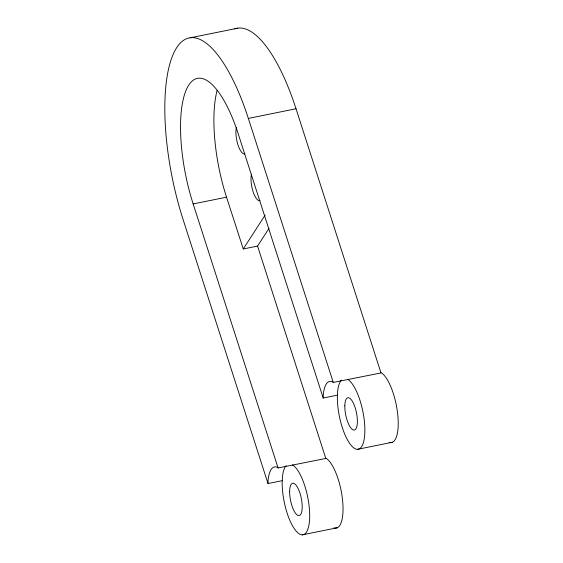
<?xml version="1.0" encoding="UTF-8"?>
<svg xmlns="http://www.w3.org/2000/svg" width="563" height="563" viewBox="0 0 563 563"><rect width="100%" height="100%" fill="white"/><g stroke="black" fill="none" stroke-linecap="round" stroke-linejoin="round"><path stroke-width="0.84" d="M286.166 465.608A36.095 11.985 78.6 0 0 282.373 477.881L282.323 480.654L268.016 483.547L268.072 480.781A36.095 11.985 78.6 0 1 276.883 467.128L278.087 467.944L326.28 458.366A36.095 11.985 78.6 0 1 342.494 499.458A36.095 11.985 78.6 0 1 334.042 527.798M341.354 380.088A36.095 11.985 78.6 0 0 337.554 392.369L337.504 395.135L323.204 398.034L323.253 395.261A36.095 11.985 78.6 0 1 332.064 381.608L333.275 382.425L381.461 372.847A36.095 11.985 78.6 0 1 397.675 413.946A36.095 11.985 78.6 0 1 389.23 442.286M282.323 480.654L282.183 481.745A36.095 11.985 78.6 0 0 296.574 531.571A36.095 11.985 78.6 0 0 309.566 511.436A36.095 11.985 78.6 0 0 292.908 465.122L292.387 465.045M337.504 395.135L337.364 396.232A36.095 11.985 78.6 0 0 351.755 446.051A36.095 11.985 78.6 0 0 364.747 425.917A36.095 11.985 78.6 0 0 348.089 379.603L347.575 379.532M217.121 90.362A92.402 30.683 78.6 0 0 226.537 197.184L243.265 248.973L265.11 215.122M243.265 248.973L257.565 246.08L268.959 228.416M190.104 37.834L237.776 28.178M268.016 483.547L183.095 219.542A133.649 44.378 78.6 0 1 176.585 47.82A133.649 44.378 78.6 0 1 248.346 118.42L296.018 108.765L380.94 372.769M278.087 467.944L193.165 203.94L226.537 197.184M357.505 449.33L392.411 442.258M302.324 534.85L337.223 527.777M248.346 118.42L333.275 382.425M323.204 398.034L238.276 134.029A92.402 30.683 78.6 0 0 188.668 85.217A92.402 30.683 78.6 0 0 193.165 203.94M257.565 246.08L325.759 458.289M234.764 28.924A133.649 44.378 78.6 0 1 296.018 108.765M244.94 153.79A15.053 4.997 78.6 0 1 237.959 144.832A15.053 4.997 78.6 0 1 236.425 127.421M260.036 200.534A15.053 4.997 78.6 0 1 253.054 191.575A15.053 4.997 78.6 0 1 251.52 174.164M289.642 491.33A16.503 5.482 78.6 0 0 298.847 515.602A16.503 5.482 78.6 0 0 299.291 491.253A16.503 5.482 78.6 0 0 289.642 491.33M344.823 405.81A16.503 5.482 78.6 0 0 354.036 430.083A16.503 5.482 78.6 0 0 354.472 405.733A16.503 5.482 78.6 0 0 344.823 405.81"/></g></svg>
